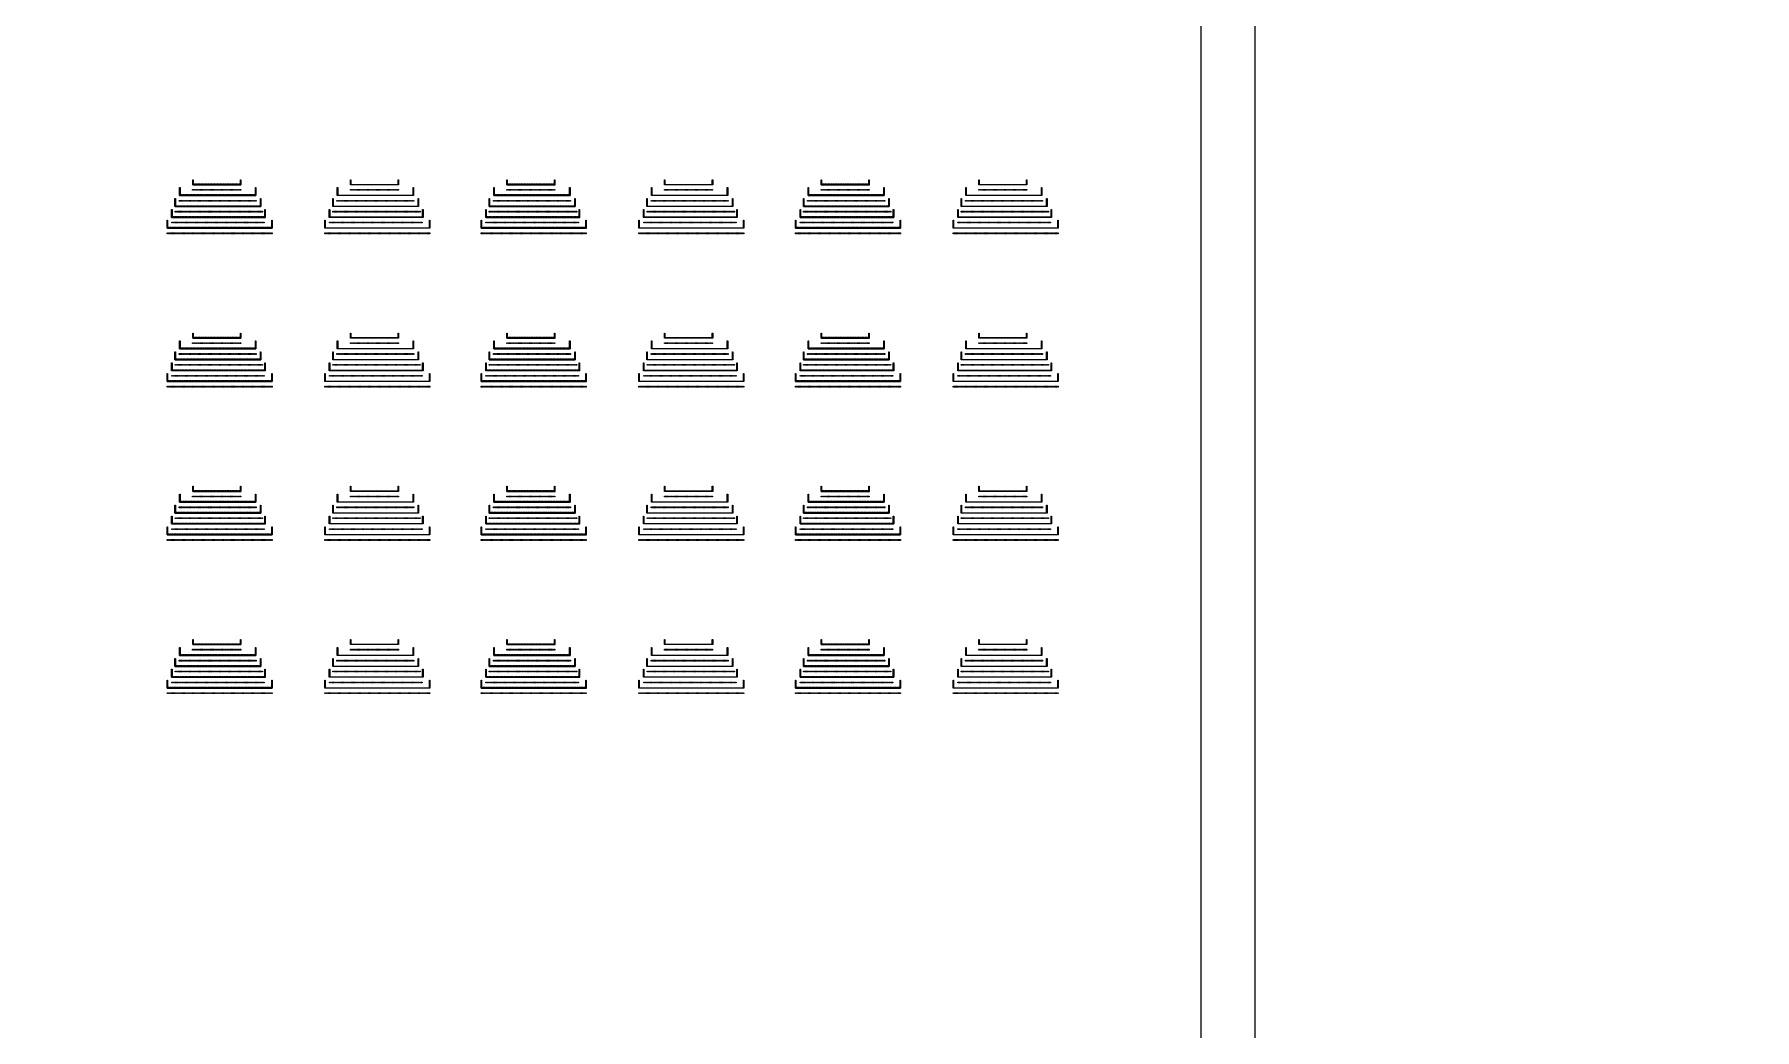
# Model space of a CAD drawing. Header units: inches. Extents: x -42 to 72, y -34 to 80.
# Drawn here: x 24.432 to 28.922, y 29.804 to 32.401 of the extents above; entities that cross this region are included whole.
import ezdxf

# ---------------------------------------------------------------- set-up
doc = ezdxf.new("R2010")
doc.units = ezdxf.units.IN
doc.header["$MEASUREMENT"] = 0
doc.layers.add('Layer 1', color=7, linetype='Continuous')

# ---------------------------------------------------------------- blocks, each defined once
blk = doc.blocks.new('*U2184')
blk.add_lwpolyline([(-0.0006, 0.001), (0.0006, 0.001), (0.0006, -0.001), (-0.0006, -0.001)], close=True)
blk = doc.blocks.new('*U2185')
at = {"color": 0, "linetype": 'ByBlock', "lineweight": -2, "transparency": 16777216}
for p in [(0, 0), (0.0027, 0), (0.0054, 0), (0.0081, 0), (0.0108, 0), (0.0135, 0), (0.0162, 0), (0.0189, 0), (0.0216, 0), (0.0243, 0), (0.027, 0), (0.0297, 0), (0.0324, 0), (0.0351, 0), (0.0378, 0), (0.0405, 0), (0.0432, 0), (0.0459, 0), (0.0486, 0), (0.0513, 0), (0.054, 0), (0.0567, 0), (0.0594, 0), (0.0621, 0), (0.0648, 0), (0.0675, 0), (0.0702, 0), (0.0729, 0), (0.0756, 0), (0.0783, 0), (0.081, 0), (0.0837, 0), (0.0864, 0), (0.0891, 0), (0.0918, 0), (0.0945, 0), (0.0972, 0), (0.0999, 0), (0.1026, 0), (0.1053, 0), (0.108, 0), (0.1107, 0), (0.1134, 0), (0.1161, 0), (0.1188, 0), (0.1215, 0), (0.1242, 0)]:
    blk.add_blockref('*U2184', p, dxfattribs=at)
blk = doc.blocks.new('*U2160')
blk.add_lwpolyline([(-0.0006, 0.001), (0.0006, 0.001), (0.0006, -0.001), (-0.0006, -0.001)], close=True)
blk = doc.blocks.new('*U2198')
at = {"color": 0, "linetype": 'ByBlock', "lineweight": -2, "transparency": 16777216}
for p in [(0, 0), (0.0027, 0), (0.0054, 0), (0.0081, 0), (0.0108, 0), (0.0135, 0), (0.0162, 0), (0.0189, 0), (0.0216, 0), (0.0243, 0), (0.027, 0), (0.0297, 0), (0.0324, 0), (0.0351, 0), (0.0378, 0), (0.0405, 0), (0.0432, 0), (0.0459, 0), (0.0486, 0), (0.0513, 0), (0.054, 0), (0.0567, 0), (0.0594, 0), (0.0621, 0), (0.0648, 0), (0.0675, 0), (0.0702, 0), (0.0729, 0), (0.0756, 0), (0.0783, 0), (0.081, 0), (0.0837, 0), (0.0864, 0), (0.0891, 0), (0.0918, 0), (0.0945, 0), (0.0972, 0), (0.0999, 0), (0.1026, 0), (0.1053, 0), (0.108, 0), (0.1107, 0), (0.1134, 0), (0.1161, 0), (0.1188, 0), (0.1215, 0), (0.1242, 0), (0.1269, 0), (0.1296, 0), (0.1323, 0), (0.135, 0), (0.1377, 0), (0.1404, 0), (0.1431, 0), (0.1458, 0), (0.1485, 0), (0.1512, 0), (0.1539, 0), (0.1566, 0), (0.1593, 0), (0.162, 0), (0.1647, 0), (0.1674, 0), (0.1701, 0), (0.1728, 0), (0.1755, 0), (0.1782, 0), (0.1809, 0), (0.1836, 0), (0.1863, 0), (0.189, 0), (0.1917, 0), (0.1944, 0), (0.1971, 0), (0.1998, 0), (0.2025, 0), (0.2052, 0), (0.2079, 0), (0.2106, 0), (0.2133, 0), (0.216, 0), (0.2187, 0), (0.2214, 0), (0.2241, 0), (0.2268, 0), (0.2295, 0), (0.2322, 0), (0.2349, 0), (0.2376, 0), (0.2403, 0)]:
    blk.add_blockref('*U2160', p, dxfattribs=at)
blk = doc.blocks.new('*U2161')
blk.add_lwpolyline([(-0.0006, 0.001), (0.0006, 0.001), (0.0006, -0.001), (-0.0006, -0.001)], close=True)
blk = doc.blocks.new('*U2162')
at = {"color": 0, "linetype": 'ByBlock', "lineweight": -2, "transparency": 16777216}
for p in [(0, 0), (0.0027, 0), (0.0054, 0), (0.0081, 0), (0.0108, 0), (0.0135, 0), (0.0162, 0), (0.0189, 0), (0.0216, 0), (0.0243, 0), (0.027, 0), (0.0297, 0), (0.0324, 0), (0.0351, 0), (0.0378, 0), (0.0405, 0), (0.0432, 0), (0.0459, 0), (0.0486, 0), (0.0513, 0), (0.054, 0), (0.0567, 0), (0.0594, 0), (0.0621, 0), (0.0648, 0), (0.0675, 0), (0.0702, 0), (0.0729, 0), (0.0756, 0), (0.0783, 0), (0.081, 0), (0.0837, 0), (0.0864, 0), (0.0891, 0), (0.0918, 0), (0.0945, 0), (0.0972, 0), (0.0999, 0), (0.1026, 0), (0.1053, 0), (0.108, 0), (0.1107, 0), (0.1134, 0), (0.1161, 0), (0.1188, 0), (0.1215, 0), (0.1242, 0), (0.1269, 0), (0.1296, 0), (0.1323, 0), (0.135, 0), (0.1377, 0), (0.1404, 0), (0.1431, 0), (0.1458, 0), (0.1485, 0), (0.1512, 0), (0.1539, 0), (0.1566, 0), (0.1593, 0), (0.162, 0), (0.1647, 0), (0.1674, 0), (0.1701, 0), (0.1728, 0), (0.1755, 0), (0.1782, 0), (0.1809, 0), (0.1836, 0), (0.1863, 0), (0.189, 0), (0.1917, 0), (0.1944, 0), (0.1971, 0), (0.1998, 0), (0.2025, 0), (0.2052, 0), (0.2079, 0), (0.2106, 0), (0.2133, 0), (0.216, 0), (0.2187, 0), (0.2214, 0), (0.2241, 0), (0.2268, 0), (0.2295, 0), (0.2322, 0), (0.2349, 0), (0.2376, 0), (0.2403, 0), (0.243, 0), (0.2457, 0), (0.2484, 0), (0.2511, 0), (0.2538, 0), (0.2565, 0), (0.2592, 0), (0.2619, 0), (0.2646, 0), (0.2673, 0), (0.27, 0), (0.2727, 0)]:
    blk.add_blockref('*U2161', p, dxfattribs=at)
blk = doc.blocks.new('*U2163')
blk.add_lwpolyline([(-0.0006, 0.001), (0.0006, 0.001), (0.0006, -0.001), (-0.0006, -0.001)], close=True)
blk = doc.blocks.new('*U2164')
at = {"color": 0, "linetype": 'ByBlock', "lineweight": -2, "transparency": 16777216}
for p in [(0, 0), (0.0027, 0), (0.0054, 0), (0.0081, 0), (0.0108, 0), (0.0135, 0), (0.0162, 0), (0.0189, 0), (0.0216, 0), (0.0243, 0), (0.027, 0), (0.0297, 0), (0.0324, 0), (0.0351, 0), (0.0378, 0), (0.0405, 0), (0.0432, 0), (0.0459, 0), (0.0486, 0), (0.0513, 0), (0.054, 0), (0.0567, 0), (0.0594, 0), (0.0621, 0), (0.0648, 0), (0.0675, 0), (0.0702, 0), (0.0729, 0), (0.0756, 0), (0.0783, 0), (0.081, 0), (0.0837, 0), (0.0864, 0), (0.0891, 0), (0.0918, 0), (0.0945, 0), (0.0972, 0), (0.0999, 0), (0.1026, 0), (0.1053, 0), (0.108, 0), (0.1107, 0), (0.1134, 0), (0.1161, 0), (0.1188, 0), (0.1215, 0), (0.1242, 0), (0.1269, 0), (0.1296, 0), (0.1323, 0), (0.135, 0), (0.1377, 0), (0.1404, 0), (0.1431, 0), (0.1458, 0), (0.1485, 0), (0.1512, 0), (0.1539, 0), (0.1566, 0), (0.1593, 0), (0.162, 0), (0.1647, 0), (0.1674, 0), (0.1701, 0), (0.1728, 0), (0.1755, 0), (0.1782, 0), (0.1809, 0), (0.1836, 0), (0.1863, 0), (0.189, 0), (0.1917, 0), (0.1944, 0), (0.1971, 0), (0.1998, 0), (0.2025, 0), (0.2052, 0), (0.2079, 0), (0.2106, 0), (0.2133, 0), (0.216, 0), (0.2187, 0), (0.2214, 0), (0.2241, 0), (0.2268, 0)]:
    blk.add_blockref('*U2163', p, dxfattribs=at)
blk = doc.blocks.new('*U2186')
blk.add_lwpolyline([(-0.0006, 0.001), (0.0006, 0.001), (0.0006, -0.001), (-0.0006, -0.001)], close=True)
blk = doc.blocks.new('*U2187')
at = {"color": 0, "linetype": 'ByBlock', "lineweight": -2, "transparency": 16777216}
for p in [(0, 0), (0.0027, 0), (0.0054, 0), (0.0081, 0), (0.0108, 0), (0.0135, 0), (0.0162, 0), (0.0189, 0), (0.0216, 0), (0.0243, 0), (0.027, 0), (0.0297, 0), (0.0324, 0), (0.0351, 0), (0.0378, 0), (0.0405, 0), (0.0432, 0), (0.0459, 0), (0.0486, 0), (0.0513, 0), (0.054, 0), (0.0567, 0), (0.0594, 0), (0.0621, 0), (0.0648, 0), (0.0675, 0), (0.0702, 0), (0.0729, 0), (0.0756, 0), (0.0783, 0), (0.081, 0), (0.0837, 0), (0.0864, 0), (0.0891, 0), (0.0918, 0), (0.0945, 0), (0.0972, 0), (0.0999, 0), (0.1026, 0), (0.1053, 0), (0.108, 0), (0.1107, 0), (0.1134, 0), (0.1161, 0), (0.1188, 0), (0.1215, 0), (0.1242, 0), (0.1269, 0), (0.1296, 0), (0.1323, 0), (0.135, 0), (0.1377, 0), (0.1404, 0), (0.1431, 0), (0.1458, 0), (0.1485, 0), (0.1512, 0), (0.1539, 0), (0.1566, 0), (0.1593, 0), (0.162, 0), (0.1647, 0), (0.1674, 0), (0.1701, 0), (0.1728, 0), (0.1755, 0), (0.1782, 0), (0.1809, 0), (0.1836, 0), (0.1863, 0), (0.189, 0), (0.1917, 0), (0.1944, 0), (0.1971, 0), (0.1998, 0)]:
    blk.add_blockref('*U2186', p, dxfattribs=at)
blk = doc.blocks.new('*U2150')
blk.add_lwpolyline([(-0.0006, 0.001), (0.0006, 0.001), (0.0006, -0.001), (-0.0006, -0.001)], close=True)
blk = doc.blocks.new('*U2151')
at = {"color": 0, "linetype": 'ByBlock', "lineweight": -2, "transparency": 16777216}
for p in [(0, 0), (0.0027, 0), (0.0054, 0), (0.0081, 0), (0.0108, 0), (0.0135, 0), (0.0162, 0), (0.0189, 0), (0.0216, 0), (0.0243, 0), (0.027, 0), (0.0297, 0), (0.0324, 0), (0.0351, 0), (0.0378, 0), (0.0405, 0), (0.0432, 0), (0.0459, 0), (0.0486, 0), (0.0513, 0), (0.054, 0), (0.0567, 0), (0.0594, 0), (0.0621, 0), (0.0648, 0), (0.0675, 0), (0.0702, 0), (0.0729, 0), (0.0756, 0), (0.0783, 0), (0.081, 0), (0.0837, 0), (0.0864, 0), (0.0891, 0), (0.0918, 0), (0.0945, 0), (0.0972, 0), (0.0999, 0), (0.1026, 0), (0.1053, 0), (0.108, 0), (0.1107, 0), (0.1134, 0), (0.1161, 0), (0.1188, 0), (0.1215, 0), (0.1242, 0)]:
    blk.add_blockref('*U2150', p, dxfattribs=at)
blk = doc.blocks.new('*U2156')
blk.add_lwpolyline([(-0.0006, 0.001), (0.0006, 0.001), (0.0006, -0.001), (-0.0006, -0.001)], close=True)
blk = doc.blocks.new('*U2157')
at = {"color": 0, "linetype": 'ByBlock', "lineweight": -2, "transparency": 16777216}
for p in [(0, 0), (0.0027, 0), (0.0054, 0), (0.0081, 0), (0.0108, 0), (0.0135, 0), (0.0162, 0), (0.0189, 0), (0.0216, 0), (0.0243, 0), (0.027, 0), (0.0297, 0), (0.0324, 0), (0.0351, 0), (0.0378, 0), (0.0405, 0), (0.0432, 0), (0.0459, 0), (0.0486, 0), (0.0513, 0), (0.054, 0), (0.0567, 0), (0.0594, 0), (0.0621, 0), (0.0648, 0), (0.0675, 0), (0.0702, 0), (0.0729, 0), (0.0756, 0), (0.0783, 0), (0.081, 0), (0.0837, 0), (0.0864, 0), (0.0891, 0), (0.0918, 0), (0.0945, 0), (0.0972, 0), (0.0999, 0), (0.1026, 0), (0.1053, 0), (0.108, 0), (0.1107, 0), (0.1134, 0), (0.1161, 0), (0.1188, 0), (0.1215, 0), (0.1242, 0), (0.1269, 0), (0.1296, 0), (0.1323, 0), (0.135, 0), (0.1377, 0), (0.1404, 0), (0.1431, 0), (0.1458, 0), (0.1485, 0), (0.1512, 0), (0.1539, 0), (0.1566, 0), (0.1593, 0), (0.162, 0), (0.1647, 0), (0.1674, 0), (0.1701, 0), (0.1728, 0), (0.1755, 0), (0.1782, 0), (0.1809, 0), (0.1836, 0), (0.1863, 0), (0.189, 0), (0.1917, 0), (0.1944, 0), (0.1971, 0), (0.1998, 0), (0.2025, 0), (0.2052, 0), (0.2079, 0), (0.2106, 0), (0.2133, 0), (0.216, 0), (0.2187, 0), (0.2214, 0), (0.2241, 0), (0.2268, 0), (0.2295, 0), (0.2322, 0), (0.2349, 0), (0.2376, 0), (0.2403, 0)]:
    blk.add_blockref('*U2156', p, dxfattribs=at)
blk = doc.blocks.new('*U2188')
blk.add_lwpolyline([(-0.0006, 0.001), (0.0006, 0.001), (0.0006, -0.001), (-0.0006, -0.001)], close=True)
blk = doc.blocks.new('*U2189')
at = {"color": 0, "linetype": 'ByBlock', "lineweight": -2, "transparency": 16777216}
for p in [(0, 0), (0.0027, 0), (0.0054, 0), (0.0081, 0), (0.0108, 0), (0.0135, 0), (0.0162, 0), (0.0189, 0), (0.0216, 0), (0.0243, 0), (0.027, 0), (0.0297, 0), (0.0324, 0), (0.0351, 0), (0.0378, 0), (0.0405, 0), (0.0432, 0), (0.0459, 0), (0.0486, 0), (0.0513, 0), (0.054, 0), (0.0567, 0), (0.0594, 0), (0.0621, 0), (0.0648, 0), (0.0675, 0), (0.0702, 0), (0.0729, 0), (0.0756, 0), (0.0783, 0), (0.081, 0), (0.0837, 0), (0.0864, 0), (0.0891, 0), (0.0918, 0), (0.0945, 0), (0.0972, 0), (0.0999, 0), (0.1026, 0), (0.1053, 0), (0.108, 0), (0.1107, 0), (0.1134, 0), (0.1161, 0), (0.1188, 0), (0.1215, 0), (0.1242, 0), (0.1269, 0), (0.1296, 0), (0.1323, 0), (0.135, 0), (0.1377, 0), (0.1404, 0), (0.1431, 0), (0.1458, 0), (0.1485, 0), (0.1512, 0), (0.1539, 0), (0.1566, 0), (0.1593, 0), (0.162, 0), (0.1647, 0), (0.1674, 0), (0.1701, 0), (0.1728, 0), (0.1755, 0), (0.1782, 0), (0.1809, 0), (0.1836, 0), (0.1863, 0), (0.189, 0), (0.1917, 0), (0.1944, 0), (0.1971, 0), (0.1998, 0), (0.2025, 0), (0.2052, 0), (0.2079, 0), (0.2106, 0), (0.2133, 0), (0.216, 0), (0.2187, 0), (0.2214, 0), (0.2241, 0), (0.2268, 0), (0.2295, 0), (0.2322, 0), (0.2349, 0), (0.2376, 0), (0.2403, 0), (0.243, 0), (0.2457, 0), (0.2484, 0), (0.2511, 0), (0.2538, 0), (0.2565, 0), (0.2592, 0), (0.2619, 0), (0.2646, 0), (0.2673, 0), (0.27, 0), (0.2727, 0)]:
    blk.add_blockref('*U2188', p, dxfattribs=at)
blk = doc.blocks.new('*U2194')
blk.add_lwpolyline([(-0.0006, 0.001), (0.0006, 0.001), (0.0006, -0.001), (-0.0006, -0.001)], close=True)
blk = doc.blocks.new('*U2195')
at = {"color": 0, "linetype": 'ByBlock', "lineweight": -2, "transparency": 16777216}
for p in [(0, 0), (0.0027, 0), (0.0054, 0), (0.0081, 0), (0.0108, 0), (0.0135, 0), (0.0162, 0), (0.0189, 0), (0.0216, 0), (0.0243, 0), (0.027, 0), (0.0297, 0), (0.0324, 0), (0.0351, 0), (0.0378, 0), (0.0405, 0), (0.0432, 0), (0.0459, 0), (0.0486, 0), (0.0513, 0), (0.054, 0), (0.0567, 0), (0.0594, 0), (0.0621, 0), (0.0648, 0), (0.0675, 0), (0.0702, 0), (0.0729, 0), (0.0756, 0), (0.0783, 0), (0.081, 0), (0.0837, 0), (0.0864, 0), (0.0891, 0), (0.0918, 0), (0.0945, 0), (0.0972, 0), (0.0999, 0), (0.1026, 0), (0.1053, 0), (0.108, 0), (0.1107, 0), (0.1134, 0), (0.1161, 0), (0.1188, 0), (0.1215, 0), (0.1242, 0), (0.1269, 0), (0.1296, 0), (0.1323, 0), (0.135, 0), (0.1377, 0), (0.1404, 0), (0.1431, 0), (0.1458, 0), (0.1485, 0), (0.1512, 0), (0.1539, 0), (0.1566, 0), (0.1593, 0), (0.162, 0), (0.1647, 0), (0.1674, 0), (0.1701, 0), (0.1728, 0), (0.1755, 0), (0.1782, 0), (0.1809, 0), (0.1836, 0), (0.1863, 0), (0.189, 0), (0.1917, 0), (0.1944, 0), (0.1971, 0), (0.1998, 0), (0.2025, 0), (0.2052, 0), (0.2079, 0), (0.2106, 0), (0.2133, 0), (0.216, 0), (0.2187, 0), (0.2214, 0), (0.2241, 0), (0.2268, 0)]:
    blk.add_blockref('*U2194', p, dxfattribs=at)
blk = doc.blocks.new('*U2152')
blk.add_lwpolyline([(-0.0006, 0.001), (0.0006, 0.001), (0.0006, -0.001), (-0.0006, -0.001)], close=True)
blk = doc.blocks.new('*U2153')
at = {"color": 0, "linetype": 'ByBlock', "lineweight": -2, "transparency": 16777216}
for p in [(0, 0), (0.0027, 0), (0.0054, 0), (0.0081, 0), (0.0108, 0), (0.0135, 0), (0.0162, 0), (0.0189, 0), (0.0216, 0), (0.0243, 0), (0.027, 0), (0.0297, 0), (0.0324, 0), (0.0351, 0), (0.0378, 0), (0.0405, 0), (0.0432, 0), (0.0459, 0), (0.0486, 0), (0.0513, 0), (0.054, 0), (0.0567, 0), (0.0594, 0), (0.0621, 0), (0.0648, 0), (0.0675, 0), (0.0702, 0), (0.0729, 0), (0.0756, 0), (0.0783, 0), (0.081, 0), (0.0837, 0), (0.0864, 0), (0.0891, 0), (0.0918, 0), (0.0945, 0), (0.0972, 0), (0.0999, 0), (0.1026, 0), (0.1053, 0), (0.108, 0), (0.1107, 0), (0.1134, 0), (0.1161, 0), (0.1188, 0), (0.1215, 0), (0.1242, 0), (0.1269, 0), (0.1296, 0), (0.1323, 0), (0.135, 0), (0.1377, 0), (0.1404, 0), (0.1431, 0), (0.1458, 0), (0.1485, 0), (0.1512, 0), (0.1539, 0), (0.1566, 0), (0.1593, 0), (0.162, 0), (0.1647, 0), (0.1674, 0), (0.1701, 0), (0.1728, 0), (0.1755, 0), (0.1782, 0), (0.1809, 0), (0.1836, 0), (0.1863, 0), (0.189, 0), (0.1917, 0), (0.1944, 0), (0.1971, 0), (0.1998, 0)]:
    blk.add_blockref('*U2152', p, dxfattribs=at)
blk = doc.blocks.new('*U2180')
blk.add_lwpolyline([(0, 0.0012), (-0.0014, -0.0012), (0.0014, -0.0012)], close=True)
blk = doc.blocks.new('*U2181')
at = {"color": 0, "linetype": 'ByBlock', "lineweight": -2, "transparency": 16777216}
for p in [(0, 0), (0.0014, 0), (0.0028, 0), (0.0042, 0), (0.0056, 0), (0.007, 0), (0.0084, 0), (0.0098, 0), (0.0112, 0), (0.0126, 0), (0.014, 0), (0.0154, 0), (0.0168, 0), (0.0182, 0), (0.0196, 0), (0.021, 0), (0.0224, 0), (0.0238, 0), (0.0252, 0), (0.0266, 0), (0.028, 0), (0.0294, 0), (0.0308, 0), (0.0322, 0), (0.0336, 0), (0.035, 0), (0.0364, 0), (0.0378, 0), (0.0392, 0), (0.0406, 0), (0.042, 0), (0.0434, 0), (0.0448, 0), (0.0462, 0), (0.0476, 0), (0.049, 0), (0.0504, 0), (0.0518, 0), (0.0532, 0), (0.0546, 0), (0.056, 0), (0.0574, 0), (0.0588, 0), (0.0602, 0), (0.0616, 0), (0.063, 0), (0.0644, 0), (0.0658, 0), (0.0672, 0), (0.0686, 0), (0.07, 0), (0.0714, 0), (0.0728, 0), (0.0742, 0), (0.0756, 0), (0.077, 0), (0.0784, 0), (0.0798, 0), (0.0812, 0), (0.0826, 0), (0.084, 0), (0.0854, 0), (0.0868, 0), (0.0882, 0), (0.0896, 0), (0.091, 0), (0.0924, 0), (0.0938, 0), (0.0952, 0), (0.0966, 0), (0.098, 0), (0.0994, 0), (0.1008, 0), (0.1022, 0), (0.1036, 0), (0.105, 0), (0.1064, 0), (0.1078, 0), (0.1092, 0), (0.1106, 0), (0.112, 0), (0.1134, 0), (0.1148, 0), (0.1162, 0), (0.1176, 0), (0.119, 0), (0.1204, 0), (0.1218, 0), (0.1232, 0)]:
    blk.add_blockref('*U2180', p, dxfattribs=at)
blk = doc.blocks.new('*U2182')
blk.add_lwpolyline([(0, 0.0012), (-0.0014, -0.0012), (0.0014, -0.0012)], close=True)
blk = doc.blocks.new('*U2183')
at = {"color": 0, "linetype": 'ByBlock', "lineweight": -2, "transparency": 16777216}
for p in [(0, 0), (0.0014, 0), (0.0028, 0), (0.0042, 0), (0.0056, 0), (0.007, 0), (0.0084, 0), (0.0098, 0), (0.0112, 0), (0.0126, 0), (0.014, 0), (0.0154, 0), (0.0168, 0), (0.0182, 0), (0.0196, 0), (0.021, 0), (0.0224, 0), (0.0238, 0), (0.0252, 0), (0.0266, 0), (0.028, 0), (0.0294, 0), (0.0308, 0), (0.0322, 0), (0.0336, 0), (0.035, 0), (0.0364, 0), (0.0378, 0), (0.0392, 0), (0.0406, 0), (0.042, 0), (0.0434, 0), (0.0448, 0), (0.0462, 0), (0.0476, 0), (0.049, 0), (0.0504, 0), (0.0518, 0), (0.0532, 0), (0.0546, 0), (0.056, 0), (0.0574, 0), (0.0588, 0), (0.0602, 0), (0.0616, 0), (0.063, 0), (0.0644, 0), (0.0658, 0), (0.0672, 0), (0.0686, 0), (0.07, 0), (0.0714, 0), (0.0728, 0), (0.0742, 0), (0.0756, 0), (0.077, 0), (0.0784, 0), (0.0798, 0), (0.0812, 0), (0.0826, 0), (0.084, 0), (0.0854, 0), (0.0868, 0), (0.0882, 0), (0.0896, 0), (0.091, 0), (0.0924, 0), (0.0938, 0), (0.0952, 0), (0.0966, 0), (0.098, 0), (0.0994, 0), (0.1008, 0), (0.1022, 0), (0.1036, 0), (0.105, 0), (0.1064, 0), (0.1078, 0), (0.1092, 0), (0.1106, 0), (0.112, 0), (0.1134, 0), (0.1148, 0), (0.1162, 0), (0.1176, 0), (0.119, 0), (0.1204, 0), (0.1218, 0), (0.1232, 0), (0.1246, 0), (0.126, 0), (0.1274, 0), (0.1288, 0), (0.1302, 0), (0.1316, 0), (0.133, 0), (0.1344, 0), (0.1358, 0), (0.1372, 0), (0.1386, 0), (0.14, 0), (0.1414, 0), (0.1428, 0), (0.1442, 0), (0.1456, 0), (0.147, 0), (0.1484, 0), (0.1498, 0), (0.1512, 0), (0.1526, 0), (0.154, 0), (0.1554, 0), (0.1568, 0), (0.1582, 0), (0.1596, 0), (0.161, 0), (0.1624, 0), (0.1638, 0), (0.1652, 0), (0.1666, 0), (0.168, 0), (0.1694, 0), (0.1708, 0), (0.1722, 0), (0.1736, 0), (0.175, 0), (0.1764, 0), (0.1778, 0), (0.1792, 0), (0.1806, 0), (0.182, 0), (0.1834, 0), (0.1848, 0), (0.1862, 0), (0.1876, 0), (0.189, 0), (0.1904, 0), (0.1918, 0), (0.1932, 0), (0.1946, 0), (0.196, 0)]:
    blk.add_blockref('*U2182', p, dxfattribs=at)
blk = doc.blocks.new('*U2173')
blk.add_lwpolyline([(0, 0.0012), (-0.0014, -0.0012), (0.0014, -0.0012)], close=True)
blk = doc.blocks.new('*U2174')
at = {"color": 0, "linetype": 'ByBlock', "lineweight": -2, "transparency": 16777216}
for p in [(0, 0), (0.0014, 0), (0.0028, 0), (0.0042, 0), (0.0056, 0), (0.007, 0), (0.0084, 0), (0.0098, 0), (0.0112, 0), (0.0126, 0), (0.014, 0), (0.0154, 0), (0.0168, 0), (0.0182, 0), (0.0196, 0), (0.021, 0), (0.0224, 0), (0.0238, 0), (0.0252, 0), (0.0266, 0), (0.028, 0), (0.0294, 0), (0.0308, 0), (0.0322, 0), (0.0336, 0), (0.035, 0), (0.0364, 0), (0.0378, 0), (0.0392, 0), (0.0406, 0), (0.042, 0), (0.0434, 0), (0.0448, 0), (0.0462, 0), (0.0476, 0), (0.049, 0), (0.0504, 0), (0.0518, 0), (0.0532, 0), (0.0546, 0), (0.056, 0), (0.0574, 0), (0.0588, 0), (0.0602, 0), (0.0616, 0), (0.063, 0), (0.0644, 0), (0.0658, 0), (0.0672, 0), (0.0686, 0), (0.07, 0), (0.0714, 0), (0.0728, 0), (0.0742, 0), (0.0756, 0), (0.077, 0), (0.0784, 0), (0.0798, 0), (0.0812, 0), (0.0826, 0), (0.084, 0), (0.0854, 0), (0.0868, 0), (0.0882, 0), (0.0896, 0), (0.091, 0), (0.0924, 0), (0.0938, 0), (0.0952, 0), (0.0966, 0), (0.098, 0), (0.0994, 0), (0.1008, 0), (0.1022, 0), (0.1036, 0), (0.105, 0), (0.1064, 0), (0.1078, 0), (0.1092, 0), (0.1106, 0), (0.112, 0), (0.1134, 0), (0.1148, 0), (0.1162, 0), (0.1176, 0), (0.119, 0), (0.1204, 0), (0.1218, 0), (0.1232, 0), (0.1246, 0), (0.126, 0), (0.1274, 0), (0.1288, 0), (0.1302, 0), (0.1316, 0), (0.133, 0), (0.1344, 0), (0.1358, 0), (0.1372, 0), (0.1386, 0), (0.14, 0), (0.1414, 0), (0.1428, 0), (0.1442, 0), (0.1456, 0), (0.147, 0), (0.1484, 0), (0.1498, 0), (0.1512, 0), (0.1526, 0), (0.154, 0), (0.1554, 0), (0.1568, 0), (0.1582, 0), (0.1596, 0), (0.161, 0), (0.1624, 0), (0.1638, 0), (0.1652, 0), (0.1666, 0), (0.168, 0), (0.1694, 0), (0.1708, 0), (0.1722, 0), (0.1736, 0), (0.175, 0), (0.1764, 0), (0.1778, 0), (0.1792, 0), (0.1806, 0), (0.182, 0), (0.1834, 0), (0.1848, 0), (0.1862, 0), (0.1876, 0), (0.189, 0), (0.1904, 0), (0.1918, 0), (0.1932, 0), (0.1946, 0), (0.196, 0), (0.1974, 0), (0.1988, 0), (0.2002, 0), (0.2016, 0), (0.203, 0), (0.2044, 0), (0.2058, 0), (0.2072, 0), (0.2086, 0), (0.21, 0), (0.2114, 0), (0.2128, 0), (0.2142, 0), (0.2156, 0), (0.217, 0), (0.2184, 0), (0.2198, 0), (0.2212, 0)]:
    blk.add_blockref('*U2173', p, dxfattribs=at)
blk = doc.blocks.new('*U2190')
blk.add_lwpolyline([(0, 0.0012), (-0.0014, -0.0012), (0.0014, -0.0012)], close=True)
blk = doc.blocks.new('*U2191')
at = {"color": 0, "linetype": 'ByBlock', "lineweight": -2, "transparency": 16777216}
for p in [(0, 0), (0.0014, 0), (0.0028, 0), (0.0042, 0), (0.0056, 0), (0.007, 0), (0.0084, 0), (0.0098, 0), (0.0112, 0), (0.0126, 0), (0.014, 0), (0.0154, 0), (0.0168, 0), (0.0182, 0), (0.0196, 0), (0.021, 0), (0.0224, 0), (0.0238, 0), (0.0252, 0), (0.0266, 0), (0.028, 0), (0.0294, 0), (0.0308, 0), (0.0322, 0), (0.0336, 0), (0.035, 0), (0.0364, 0), (0.0378, 0), (0.0392, 0), (0.0406, 0), (0.042, 0), (0.0434, 0), (0.0448, 0), (0.0462, 0), (0.0476, 0), (0.049, 0), (0.0504, 0), (0.0518, 0), (0.0532, 0), (0.0546, 0), (0.056, 0), (0.0574, 0), (0.0588, 0), (0.0602, 0), (0.0616, 0), (0.063, 0), (0.0644, 0), (0.0658, 0), (0.0672, 0), (0.0686, 0), (0.07, 0), (0.0714, 0), (0.0728, 0), (0.0742, 0), (0.0756, 0), (0.077, 0), (0.0784, 0), (0.0798, 0), (0.0812, 0), (0.0826, 0), (0.084, 0), (0.0854, 0), (0.0868, 0), (0.0882, 0), (0.0896, 0), (0.091, 0), (0.0924, 0), (0.0938, 0), (0.0952, 0), (0.0966, 0), (0.098, 0), (0.0994, 0), (0.1008, 0), (0.1022, 0), (0.1036, 0), (0.105, 0), (0.1064, 0), (0.1078, 0), (0.1092, 0), (0.1106, 0), (0.112, 0), (0.1134, 0), (0.1148, 0), (0.1162, 0), (0.1176, 0), (0.119, 0), (0.1204, 0), (0.1218, 0), (0.1232, 0), (0.1246, 0), (0.126, 0), (0.1274, 0), (0.1288, 0), (0.1302, 0), (0.1316, 0), (0.133, 0), (0.1344, 0), (0.1358, 0), (0.1372, 0), (0.1386, 0), (0.14, 0), (0.1414, 0), (0.1428, 0), (0.1442, 0), (0.1456, 0), (0.147, 0), (0.1484, 0), (0.1498, 0), (0.1512, 0), (0.1526, 0), (0.154, 0), (0.1554, 0), (0.1568, 0), (0.1582, 0), (0.1596, 0), (0.161, 0), (0.1624, 0), (0.1638, 0), (0.1652, 0), (0.1666, 0), (0.168, 0), (0.1694, 0), (0.1708, 0), (0.1722, 0), (0.1736, 0), (0.175, 0), (0.1764, 0), (0.1778, 0), (0.1792, 0), (0.1806, 0), (0.182, 0), (0.1834, 0), (0.1848, 0), (0.1862, 0), (0.1876, 0), (0.189, 0), (0.1904, 0), (0.1918, 0), (0.1932, 0), (0.1946, 0), (0.196, 0), (0.1974, 0), (0.1988, 0), (0.2002, 0), (0.2016, 0), (0.203, 0), (0.2044, 0), (0.2058, 0), (0.2072, 0), (0.2086, 0), (0.21, 0), (0.2114, 0), (0.2128, 0), (0.2142, 0), (0.2156, 0), (0.217, 0), (0.2184, 0), (0.2198, 0), (0.2212, 0), (0.2226, 0), (0.224, 0), (0.2254, 0), (0.2268, 0), (0.2282, 0), (0.2296, 0), (0.231, 0), (0.2324, 0), (0.2338, 0), (0.2352, 0), (0.2366, 0), (0.238, 0), (0.2394, 0), (0.2408, 0), (0.2422, 0)]:
    blk.add_blockref('*U2190', p, dxfattribs=at)
blk = doc.blocks.new('*U2208')
blk.add_lwpolyline([(0, 0.0012), (-0.0014, -0.0012), (0.0014, -0.0012)], close=True)
blk = doc.blocks.new('*U2209')
at = {"color": 0, "linetype": 'ByBlock', "lineweight": -2, "transparency": 16777216}
for p in [(0, 0), (0.0014, 0), (0.0028, 0), (0.0042, 0), (0.0056, 0), (0.007, 0), (0.0084, 0), (0.0098, 0), (0.0112, 0), (0.0126, 0), (0.014, 0), (0.0154, 0), (0.0168, 0), (0.0182, 0), (0.0196, 0), (0.021, 0), (0.0224, 0), (0.0238, 0), (0.0252, 0), (0.0266, 0), (0.028, 0), (0.0294, 0), (0.0308, 0), (0.0322, 0), (0.0336, 0), (0.035, 0), (0.0364, 0), (0.0378, 0), (0.0392, 0), (0.0406, 0), (0.042, 0), (0.0434, 0), (0.0448, 0), (0.0462, 0), (0.0476, 0), (0.049, 0), (0.0504, 0), (0.0518, 0), (0.0532, 0), (0.0546, 0), (0.056, 0), (0.0574, 0), (0.0588, 0), (0.0602, 0), (0.0616, 0), (0.063, 0), (0.0644, 0), (0.0658, 0), (0.0672, 0), (0.0686, 0), (0.07, 0), (0.0714, 0), (0.0728, 0), (0.0742, 0), (0.0756, 0), (0.077, 0), (0.0784, 0), (0.0798, 0), (0.0812, 0), (0.0826, 0), (0.084, 0), (0.0854, 0), (0.0868, 0), (0.0882, 0), (0.0896, 0), (0.091, 0), (0.0924, 0), (0.0938, 0), (0.0952, 0), (0.0966, 0), (0.098, 0), (0.0994, 0), (0.1008, 0), (0.1022, 0), (0.1036, 0), (0.105, 0), (0.1064, 0), (0.1078, 0), (0.1092, 0), (0.1106, 0), (0.112, 0), (0.1134, 0), (0.1148, 0), (0.1162, 0), (0.1176, 0), (0.119, 0), (0.1204, 0), (0.1218, 0), (0.1232, 0), (0.1246, 0), (0.126, 0), (0.1274, 0), (0.1288, 0), (0.1302, 0), (0.1316, 0), (0.133, 0), (0.1344, 0), (0.1358, 0), (0.1372, 0), (0.1386, 0), (0.14, 0), (0.1414, 0), (0.1428, 0), (0.1442, 0), (0.1456, 0), (0.147, 0), (0.1484, 0), (0.1498, 0), (0.1512, 0), (0.1526, 0), (0.154, 0), (0.1554, 0), (0.1568, 0), (0.1582, 0), (0.1596, 0), (0.161, 0), (0.1624, 0), (0.1638, 0), (0.1652, 0), (0.1666, 0), (0.168, 0), (0.1694, 0), (0.1708, 0), (0.1722, 0), (0.1736, 0), (0.175, 0), (0.1764, 0), (0.1778, 0), (0.1792, 0), (0.1806, 0), (0.182, 0), (0.1834, 0), (0.1848, 0), (0.1862, 0), (0.1876, 0), (0.189, 0), (0.1904, 0), (0.1918, 0), (0.1932, 0), (0.1946, 0), (0.196, 0), (0.1974, 0), (0.1988, 0), (0.2002, 0), (0.2016, 0), (0.203, 0), (0.2044, 0), (0.2058, 0), (0.2072, 0), (0.2086, 0), (0.21, 0), (0.2114, 0), (0.2128, 0), (0.2142, 0), (0.2156, 0), (0.217, 0), (0.2184, 0), (0.2198, 0), (0.2212, 0), (0.2226, 0), (0.224, 0), (0.2254, 0), (0.2268, 0), (0.2282, 0), (0.2296, 0), (0.231, 0), (0.2324, 0), (0.2338, 0), (0.2352, 0), (0.2366, 0), (0.238, 0), (0.2394, 0), (0.2408, 0), (0.2422, 0), (0.2436, 0), (0.245, 0), (0.2464, 0), (0.2478, 0), (0.2492, 0), (0.2506, 0), (0.252, 0), (0.2534, 0), (0.2548, 0), (0.2562, 0), (0.2576, 0), (0.259, 0), (0.2604, 0), (0.2618, 0), (0.2632, 0), (0.2646, 0), (0.266, 0), (0.2674, 0), (0.2688, 0), (0.2702, 0), (0.2716, 0)]:
    blk.add_blockref('*U2208', p, dxfattribs=at)
blk = doc.blocks.new('*U2134')
for points in [[(-0.1048, 0.0499), (-0.1037, 0.0499), (-0.1037, 0.03), (0.093, 0.03), (0.093, 0.0499), (0.0942, 0.0499), (0.0942, 0.029), (-0.1048, 0.029), (-0.1048, 0.0499)], [(-0.0707, 0.0705), (-0.0697, 0.0705), (-0.0697, 0.0584), (0.0539, 0.0584), (0.0539, 0.0705), (0.0549, 0.0705), (0.0549, 0.0574), (-0.0707, 0.0574), (-0.0707, 0.0705)], [(0.3068, 0.0499), (0.3079, 0.0499), (0.3079, 0.03), (0.5046, 0.03), (0.5046, 0.0499), (0.5058, 0.0499), (0.5058, 0.029), (0.3068, 0.029), (0.3068, 0.0499)], [(0.3409, 0.0705), (0.3419, 0.0705), (0.3419, 0.0584), (0.4655, 0.0584), (0.4655, 0.0705), (0.4665, 0.0705), (0.4665, 0.0574), (0.3409, 0.0574), (0.3409, 0.0705)], [(-0.1169, 0.0211), (-0.1158, 0.0211), (-0.1158, 0.0013), (0.1064, 0.0013), (0.1064, 0.0211), (0.1074, 0.0211), (0.1074, 0.0002), (-0.1169, 0.0002), (-0.1169, 0.0211)], [(0.2947, 0.0211), (0.2957, 0.0211), (0.2957, 0.0013), (0.518, 0.0013), (0.518, 0.0211), (0.519, 0.0211), (0.519, 0.0002), (0.2947, 0.0002), (0.2947, 0.0211)], [(-0.1376, -0.0353), (-0.1366, -0.0353), (-0.1366, -0.0552), (0.1355, -0.0552), (0.1355, -0.0353), (0.1365, -0.0353), (0.1365, -0.0561), (-0.1376, -0.0561), (-0.1376, -0.0353)], [(-0.1256, -0.007), (-0.1246, -0.007), (-0.1246, -0.0268), (0.1178, -0.0268), (0.1178, -0.007), (0.1189, -0.007), (0.1189, -0.0278), (-0.1256, -0.0278), (-0.1256, -0.007)], [(0.2739, -0.0353), (0.275, -0.0353), (0.275, -0.0552), (0.5471, -0.0552), (0.5471, -0.0353), (0.5481, -0.0353), (0.5481, -0.0561), (0.2739, -0.0561), (0.2739, -0.0353)], [(0.2859, -0.007), (0.287, -0.007), (0.287, -0.0268), (0.5294, -0.0268), (0.5294, -0.007), (0.5305, -0.007), (0.5305, -0.0278), (0.2859, -0.0278), (0.2859, -0.007)]]:
    blk.add_lwpolyline(points)
for name, p in [('*U2185', (-0.0702, 0.0442)), ('*U2181', (-0.0693, 0.0586)), ('*U2151', (0.3414, 0.0442)), ('*U2174', (-0.1154, 0.0015)), ('*U2187', (-0.1051, 0.0156)), ('*U2183', (-0.1033, 0.0303)), ('*U2153', (0.3065, 0.0156)), ('*U2191', (-0.1242, -0.0265)), ('*U2198', (-0.1246, -0.0412)), ('*U2164', (-0.1159, -0.0128)), ('*U2157', (0.287, -0.0412)), ('*U2195', (0.2957, -0.0128)), ('*U2209', (-0.1362, -0.0549)), ('*U2162', (-0.1369, -0.0695)), ('*U2189', (0.2747, -0.0695))]:
    blk.add_blockref(name, p)
blk = doc.blocks.new('*U2135')
at = {"color": 0, "linetype": 'ByBlock', "lineweight": -2, "transparency": 16777216}
for p in [(0, 1.2), (0.82, 1.2), (1.64, 1.2), (0, 0.8), (0.82, 0.8), (1.64, 0.8), (0, 0.4), (0.82, 0.4), (1.64, 0.4), (0, 0), (0.82, 0), (1.64, 0)]:
    blk.add_blockref('*U2134', p, dxfattribs=at)
blk = doc.blocks.new('*U2131')
blk.add_blockref('*U2135', (-0.7967, -0.627))
blk = doc.blocks.new('*U2133')
at = {"color": 0, "linetype": 'ByBlock', "lineweight": -2, "transparency": 16777216}
blk.add_blockref('*U2131', (0, 16.5908), dxfattribs=at)
blk = doc.blocks.new('*U141')
blk.add_blockref('*U2133', (-0.0002, -8.2954))
blk = doc.blocks.new('*U142')
at = {"color": 0, "linetype": 'ByBlock', "lineweight": -2, "transparency": 16777216}
blk.add_blockref('*U141', (44, 0), dxfattribs=at)

msp = doc.modelspace()

# ---------------------------------------------------------------- linework, layer by layer
msp.add_lwpolyline([(24.2167, 35.6473), (27.4759, 35.6473), (27.4759, 10.5153), (24.1236, 10.5153), (24.1236, 35.3476), (23.8694, 35.3476), (23.8694, 10.3401), (27.6179, 10.3401), (27.6179, 35.8133), (24.2175, 35.8133), (24.2167, 35.6473)])
at = {"layer": 'Layer 1', "color": 240, "lineweight": 35, "true_color": 0xed1c24}
msp.add_open_spline([(54.1831, -9.087), (71.8248, 12.7284), (68.441, 44.7148), (46.6253, 62.3564), (24.8099, 79.998), (-7.1759, 76.6144), (-24.8175, 54.7989), (-42.459, 32.9835), (-39.0754, 0.9975), (-17.26, -16.6445), (4.5553, -34.2861), (36.5418, -30.9023), (54.1831, -9.087)], degree=3, knots=[0, 0, 0, 0, 1, 1, 1, 2, 2, 2, 3, 3, 3, 4, 4, 4, 4], dxfattribs=at)

# ---------------------------------------------------------------- block references
msp.add_blockref('*U142', (-18.2872, 23.0831))

doc.saveas('drawing.dxf')
